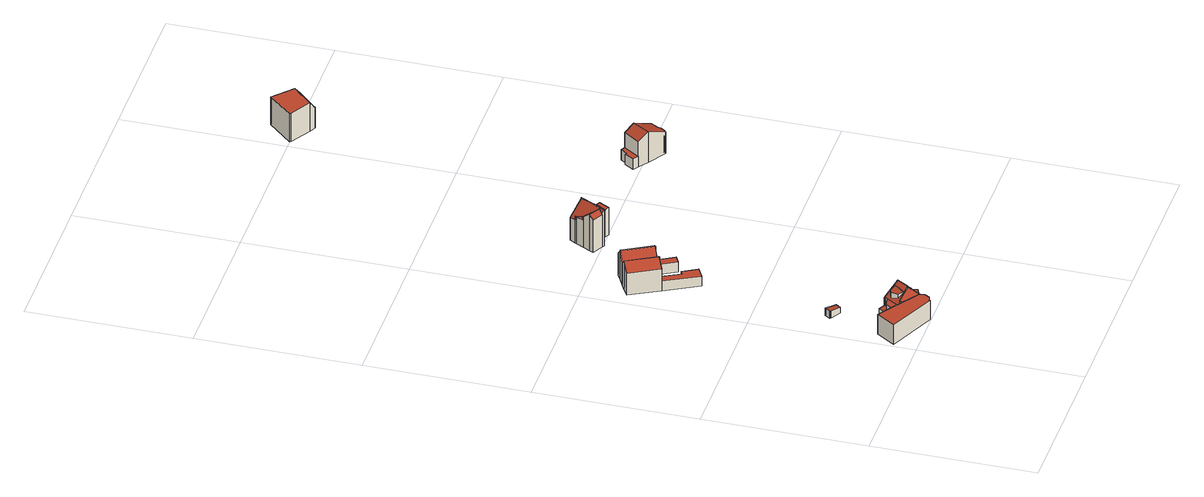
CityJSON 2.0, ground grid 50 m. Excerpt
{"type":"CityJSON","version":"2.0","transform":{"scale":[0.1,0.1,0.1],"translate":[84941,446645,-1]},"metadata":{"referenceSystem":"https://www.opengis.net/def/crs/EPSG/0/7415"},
"CityObjects":{
"building1":{"type":"Building","attributes":{"b3_dak_type":"multiple horizontal","b3_h_dak_50p":6.67,"b3_h_dak_70p":6.71,"b3_h_dak_max":7.63,"b3_h_dak_min":3.38,"b3_h_maaiveld":-0.043,"b3_kas_warenhuis":false,"b3_mutatie_ahn3_ahn4":false,"b3_reconstructie_onvolledig":false,"b3_rmse_lod12":0.359,"b3_rmse_lod13":0.359,"b3_rmse_lod22":0.355,"b3_val3dity_lod12":"[]","b3_val3dity_lod13":"[]","b3_val3dity_lod22":"[]","b3_volume_lod12":626.41,"b3_volume_lod13":626.41,"b3_volume_lod22":623.59,"geconstateerd":false,"oorspronkelijkbouwjaar":1923,"status":"Pand in gebruik"},"children":["building1-1"]},
"building1-1":{"type":"BuildingPart","parents":["building1"],"geometry":[{"type":"Solid","lod":"2.2","boundaries":[[[[0,1,2,3,4,5,6,7,8]],[[9,4,3,10]],[[11,5,4,9]],[[12,1,0,13]],[[10,3,2,14]],[[14,2,1,12]],[[15,8,7,16]],[[16,7,6,17]],[[17,6,5,11]],[[13,0,8,15]],[[13,15,16,17,11,9,10,14,12]]]],"semantics":{"surfaces":[{"type":"GroundSurface"},{"type":"WallSurface","on_footprint_edge":true},{"type":"RoofSurface"}],"values":[[0,1,1,1,1,1,1,1,1,1,2]]}}]},
"building2":{"type":"Building","attributes":{"b3_dak_type":"slanted","b3_h_dak_50p":8.2,"b3_h_dak_70p":8.76,"b3_h_dak_max":9.93,"b3_h_dak_min":3.42,"b3_h_maaiveld":0.092,"b3_kas_warenhuis":false,"b3_mutatie_ahn3_ahn4":false,"b3_reconstructie_onvolledig":false,"b3_rmse_lod12":1.74,"b3_rmse_lod13":1.44,"b3_rmse_lod22":0.137,"b3_val3dity_lod12":"[]","b3_val3dity_lod13":"[]","b3_val3dity_lod22":"[]","b3_volume_lod12":489,"b3_volume_lod13":465.27,"b3_volume_lod22":416.92,"geconstateerd":false,"oorspronkelijkbouwjaar":1928,"status":"Pand in gebruik"},"children":["building2-1"]},
"building2-1":{"type":"BuildingPart","parents":["building2"],"geometry":[{"type":"Solid","lod":"2.2","boundaries":[[[[18,19,20,21,22,23,24,25,26,27,28,29]],[[30,27,26,31]],[[32,28,27,30,33]],[[34,25,24,35]],[[35,24,23,36]],[[31,26,25,34]],[[37,21,20,38]],[[39,40,38,41]],[[42,19,18,43]],[[41,38,20,19,42]],[[43,18,29,44,45]],[[46,47,48,49]],[[50,51,52,53]],[[51,22,21,37]],[[54,55,56]],[[57,58,59]],[[60,61,58,57]],[[44,29,28,32]],[[62,36,23,22,51,50]],[[63,64,65,66]],[[56,55,64,63]],[[67,68,36,62]],[[69,70,40,39]],[[53,52,70,69]],[[71,72,73]],[[45,44,73]],[[74,68,67,75]],[[72,71,75]],[[33,30,76]],[[49,48,76]],[[68,74,47,46]],[[66,65,61,60]],[[70,52,51,37,38,40]],[[47,74,75,71,73,44,32,33,76,48]],[[43,69,39,41,42]],[[68,46,49,76,30,31,34,35,36]],[[69,43,45,73,72,75,67,62,50,53],[65,64,55,54,59,58,61]],[[66,60,57,59,54,56,63]]]],"semantics":{"surfaces":[{"type":"GroundSurface"},{"type":"WallSurface","on_footprint_edge":true},{"type":"WallSurface","on_footprint_edge":false},{"type":"RoofSurface"}],"values":[[0,1,1,1,1,1,1,2,1,1,1,2,2,1,2,2,2,1,1,2,2,2,2,2,2,2,2,2,2,2,2,2,3,3,3,3,3,3]]}}]},
"building3":{"type":"Building","attributes":{"b3_dak_type":"multiple horizontal","b3_h_dak_50p":2.1,"b3_h_dak_70p":2.2,"b3_h_dak_max":2.43,"b3_h_dak_min":1.76,"b3_h_maaiveld":-0.137,"b3_kas_warenhuis":false,"b3_mutatie_ahn3_ahn4":false,"b3_reconstructie_onvolledig":false,"b3_rmse_lod12":0.218,"b3_rmse_lod13":0.218,"b3_rmse_lod22":0.0359,"b3_val3dity_lod12":"[]","b3_val3dity_lod13":"[]","b3_val3dity_lod22":"[]","b3_volume_lod12":18.8,"b3_volume_lod13":18.8,"b3_volume_lod22":17.93,"geconstateerd":false,"oorspronkelijkbouwjaar":1928,"status":"Pand in gebruik"},"children":["building3-1"]},
"building3-1":{"type":"BuildingPart","parents":["building3"],"geometry":[{"type":"Solid","lod":"2.2","boundaries":[[[[77,78,79,80,81,82]],[[83,80,79,84]],[[85,82,81,86]],[[87,77,82,85]],[[86,81,80,83]],[[84,79,78,88]],[[88,78,77,87]],[[88,87,85,86,83,84]]]],"semantics":{"surfaces":[{"type":"GroundSurface"},{"type":"WallSurface","on_footprint_edge":true},{"type":"RoofSurface"}],"values":[[0,1,1,1,1,1,1,2]]}}]},
"building4":{"type":"Building","attributes":{"b3_dak_type":"slanted","b3_h_dak_50p":7.66,"b3_h_dak_70p":8.52,"b3_h_dak_max":10.09,"b3_h_dak_min":1.59,"b3_h_maaiveld":-0.072,"b3_kas_warenhuis":false,"b3_mutatie_ahn3_ahn4":false,"b3_reconstructie_onvolledig":false,"b3_rmse_lod12":3.62,"b3_rmse_lod13":0.723,"b3_rmse_lod22":0.134,"b3_val3dity_lod12":"[]","b3_val3dity_lod13":"[]","b3_val3dity_lod22":"[]","b3_volume_lod12":778.63,"b3_volume_lod13":613.29,"b3_volume_lod22":587.53,"geconstateerd":false,"oorspronkelijkbouwjaar":1916,"status":"Pand in gebruik"},"children":["building4-1"]},
"building4-1":{"type":"BuildingPart","parents":["building4"],"geometry":[{"type":"Solid","lod":"2.2","boundaries":[[[[89,90,91,92,93,94,95,96,97,98,99]],[[100,90,89,101]],[[102,94,93,103]],[[104,95,94,102]],[[101,89,99,105]],[[106,96,95,104]],[[107,108,91,90,100]],[[103,93,92,109]],[[110,111,112,113]],[[105,99,98,114]],[[114,98,97,111,110]],[[113,112,108,107]],[[109,92,91,108]],[[111,97,96,106]],[[114,110,113,105]],[[113,107,100,101,105]],[[111,106,104,102,103,109,108,112]]]],"semantics":{"surfaces":[{"type":"GroundSurface"},{"type":"WallSurface","on_footprint_edge":true},{"type":"WallSurface","on_footprint_edge":false},{"type":"RoofSurface"}],"values":[[0,1,1,1,1,1,1,1,2,1,1,2,1,1,3,3,3]]}}]},
"building5":{"type":"Building","attributes":{"b3_dak_type":"slanted","b3_h_dak_50p":8.43,"b3_h_dak_70p":9.1,"b3_h_dak_max":10.01,"b3_h_dak_min":3.06,"b3_h_maaiveld":-0.073,"b3_kas_warenhuis":false,"b3_mutatie_ahn3_ahn4":false,"b3_reconstructie_onvolledig":false,"b3_rmse_lod12":2.77,"b3_rmse_lod13":0.794,"b3_rmse_lod22":0.18,"b3_val3dity_lod12":"[]","b3_val3dity_lod13":"[]","b3_val3dity_lod22":"[]","b3_volume_lod12":652.33,"b3_volume_lod13":559.22,"b3_volume_lod22":532.52,"geconstateerd":false,"oorspronkelijkbouwjaar":1916,"status":"Pand in gebruik"},"children":["building5-1"]},
"building5-1":{"type":"BuildingPart","parents":["building5"],"geometry":[{"type":"Solid","lod":"2.2","boundaries":[[[[115,116,117,118,90,89,119,120,121]],[[122,90,118,123,124]],[[101,89,90,122]],[[123,118,117,125,126]],[[126,125,127,128]],[[129,116,115,130]],[[125,117,116,129]],[[130,115,121,127]],[[131,132,119,89,101]],[[133,120,119,132]],[[128,127,121,120,133]],[[124,123,132,131]],[[130,127,125,129]],[[124,131,101,122]],[[132,123,126,128,133]]]],"semantics":{"surfaces":[{"type":"GroundSurface"},{"type":"WallSurface","on_footprint_edge":true},{"type":"WallSurface","on_footprint_edge":false},{"type":"RoofSurface"}],"values":[[0,1,1,1,2,1,1,1,1,1,1,2,3,3,3]]}}]},
"building6":{"type":"Building","attributes":{"b3_dak_type":"slanted","b3_h_dak_50p":10.52,"b3_h_dak_70p":11.26,"b3_h_dak_max":12.27,"b3_h_dak_min":7.45,"b3_h_maaiveld":-0.232,"b3_kas_warenhuis":false,"b3_mutatie_ahn3_ahn4":false,"b3_reconstructie_onvolledig":false,"b3_rmse_lod12":1.41,"b3_rmse_lod13":1.41,"b3_rmse_lod22":0.0817,"b3_val3dity_lod12":"[]","b3_val3dity_lod13":"[]","b3_val3dity_lod22":"[]","b3_volume_lod12":817.88,"b3_volume_lod13":817.88,"b3_volume_lod22":757.35,"geconstateerd":false,"oorspronkelijkbouwjaar":1923,"status":"Pand in gebruik"},"children":["building6-1"]},
"building6-1":{"type":"BuildingPart","parents":["building6"],"geometry":[{"type":"Solid","lod":"2.2","boundaries":[[[[134,135,136,137,138,139,140,141,142,143,144,145,146,147,148]],[[149,146,145,150]],[[151,152,153,154,155]],[[156,148,147,157]],[[158,142,141,159,160]],[[160,159,161,162]],[[159,141,140,163]],[[155,154,137,136,164]],[[165,138,137,154]],[[166,139,138,165]],[[167,168,135,134,169]],[[170,171,169]],[[169,134,148,156]],[[172,173,174]],[[175,166,174]],[[150,145,144,173,172]],[[162,161,176,177]],[[177,176,143,142,158]],[[163,140,139,166,175]],[[171,178,153,152]],[[173,144,143,176]],[[179,157,147,146,149]],[[168,167,180]],[[152,151,180]],[[178,171,170,181]],[[157,179,181]],[[164,136,135,168]],[[177,158,160,162]],[[173,176,161,159,163,175,174]],[[178,181,179,149,150,172,174,166,165,154,153]],[[152,180,167,169,171]],[[157,181,170,169,156]],[[168,180,151,155,164]]]],"semantics":{"surfaces":[{"type":"GroundSurface"},{"type":"WallSurface","on_footprint_edge":true},{"type":"WallSurface","on_footprint_edge":false},{"type":"RoofSurface"}],"values":[[0,1,2,1,1,2,1,1,1,1,1,2,1,2,2,1,2,1,1,2,1,1,2,2,2,2,1,3,3,3,3,3,3]]}}]},
"building7":{"type":"Building","attributes":{"b3_dak_type":"slanted","b3_h_dak_50p":8.94,"b3_h_dak_70p":9.49,"b3_h_dak_max":10.38,"b3_h_dak_min":3.35,"b3_h_maaiveld":-0.23,"b3_kas_warenhuis":false,"b3_mutatie_ahn3_ahn4":false,"b3_reconstructie_onvolledig":false,"b3_rmse_lod12":2.07,"b3_rmse_lod13":1.03,"b3_rmse_lod22":0.267,"b3_val3dity_lod12":"[]","b3_val3dity_lod13":"[]","b3_val3dity_lod22":"[]","b3_volume_lod12":718.6,"b3_volume_lod13":663.17,"b3_volume_lod22":622.12,"geconstateerd":false,"oorspronkelijkbouwjaar":1929,"status":"Pand in gebruik"},"children":["building7-1"]},
"building7-1":{"type":"BuildingPart","parents":["building7"],"geometry":[{"type":"Solid","lod":"2.2","boundaries":[[[[182,183,184,185,186,187,188,189,190,191,192,193,194,195]],[[196,186,185,197]],[[198,187,186,196]],[[199,192,191,200]],[[201,188,187,198]],[[202,189,188,201]],[[197,185,184,203]],[[203,184,183,204]],[[205,193,192,199]],[[206,194,193,205]],[[207,195,194,206]],[[208,182,195,207]],[[209,200,191,190,210]],[[210,190,189,202]],[[204,183,182,208,211]],[[211,208,200,209]],[[210,202,201,198,196,197,203,204]],[[200,208,207,206,205,199]],[[211,209,210,204]]]],"semantics":{"surfaces":[{"type":"GroundSurface"},{"type":"WallSurface","on_footprint_edge":true},{"type":"WallSurface","on_footprint_edge":false},{"type":"RoofSurface"}],"values":[[0,1,1,1,1,1,1,1,1,1,1,1,1,1,1,2,3,3,3]]}}]},
"building8":{"type":"Building","attributes":{"b3_dak_type":"slanted","b3_h_dak_50p":9.42,"b3_h_dak_70p":9.46,"b3_h_dak_max":10.37,"b3_h_dak_min":7.04,"b3_h_maaiveld":-0.282,"b3_kas_warenhuis":false,"b3_mutatie_ahn3_ahn4":false,"b3_reconstructie_onvolledig":false,"b3_rmse_lod12":0.483,"b3_rmse_lod13":0.483,"b3_rmse_lod22":0.141,"b3_val3dity_lod12":"[]","b3_val3dity_lod13":"[]","b3_val3dity_lod22":"[]","b3_volume_lod12":881.01,"b3_volume_lod13":881.01,"b3_volume_lod22":860.29,"geconstateerd":false,"oorspronkelijkbouwjaar":1921,"status":"Pand in gebruik"},"children":["building8-1"]},
"building8-1":{"type":"BuildingPart","parents":["building8"],"geometry":[{"type":"Solid","lod":"2.2","boundaries":[[[[212,213,214,215,216,217,218,219,220,221]],[[222,220,219,223]],[[223,219,218,224]],[[225,213,212,226]],[[226,212,221,227]],[[228,214,213,225]],[[229,216,215,230]],[[230,215,214,228]],[[227,221,220,222]],[[231,217,216,229]],[[224,218,217,231]],[[230,228,225,226,227,229]],[[224,231,229,227,222,223]]]],"semantics":{"surfaces":[{"type":"GroundSurface"},{"type":"WallSurface","on_footprint_edge":true},{"type":"RoofSurface"}],"values":[[0,1,1,1,1,1,1,1,1,1,1,2,2]]}}]}
},
"vertices":[
[156,3,10],[9,69,10],[47,127,10],[94,97,10],[178,40,10],[178,39,10],[180,26,10],[170,9,10],[157,5,10],[178,40,77],[94,97,77],[178,39,77],[9,69,77],[156,3,76],[47,127,77],[157,5,76],[170,9,77],[180,26,77],
[111,86,11],[94,97,11],[106,117,11],[124,145,11],[141,134,11],[184,106,11],[204,92,11],[192,74,11],[197,70,11],[184,48,11],[178,40,11],[122,79,11],[184,48,75],[197,70,74],[178,40,67],[184,48,88],[192,74,82],[204,92,81],[184,106,108],[124,145,44],[106,117,44],[125,123,73],[125,123,45],[106,117,72],[94,97,72],[111,86,73],[122,79,71],[122,79,82],[164,71,107],[164,71,105],[167,64,97],[167,64,100],[141,134,72],[141,134,45],[140,131,45],[140,131,73],[169,110,99],[166,112,96],[166,112,99],[146,78,98],[146,78,97],[161,97,99],[132,91,97],[132,91,84],[184,106,109],[148,117,97],[148,117,83],[136,112,78],[136,112,97],[162,71,110],[162,71,109],[134,121,73],[134,121,45],[124,84,82],[124,84,81],[123,83,81],[162,71,104],[128,82,85],[170,61,95],
[89,279,9],[86,280,9],[97,296,9],[131,274,9],[120,258,9],[89,277,9],[131,274,28],[97,296,34],[89,277,33],[120,258,28],[89,279,33],[86,280,34],
[88,895,9],[136,805,9],[112,791,9],[111,790,9],[142,732,9],[153,738,9],[177,693,9],[145,675,9],[90,779,9],[42,869,9],[65,882,9],[136,805,83],[88,895,84],[153,738,42],[142,732,42],[177,693,42],[65,882,110],[145,675,41],[112,791,110],[112,791,43],[111,790,43],[90,779,85],[90,779,43],[112,793,43],[112,793,110],[42,869,84],
[215,771,9],[194,759,9],[162,816,9],[160,818,9],[112,908,9],[134,920,9],[181,834,9],[136,805,85],[160,818,108],[160,818,112],[162,816,44],[162,816,108],[181,834,44],[181,834,83],[194,759,44],[215,771,44],[112,908,111],[112,908,109],[134,920,84],
[231,1032,8],[241,1051,8],[255,1077,8],[257,1081,8],[267,1099,8],[306,1077,8],[350,1052,8],[339,1032,8],[320,999,8],[307,1007,8],[280,1022,8],[279,1023,8],[264,997,8],[257,1001,8],[223,1019,8],[264,997,133],[279,1023,133],[260,1062,101],[260,1062,99],[260,1062,98],[257,1081,86],[257,1081,100],[223,1019,119],[257,1001,119],[320,999,103],[339,1032,85],[339,1032,102],[327,1039,98],[327,1039,102],[350,1052,85],[255,1077,100],[267,1099,86],[306,1077,130],[241,1051,114],[241,1051,101],[231,1032,132],[268,1012,132],[268,1012,131],[280,1022,133],[280,1022,130],[292,1048,132],[306,1077,133],[307,1007,100],[307,1007,102],[268,1012,129],[257,1001,125],[257,1061,101],[265,1009,128],
[703,1060,8],[733,1041,8],[790,1005,8],[776,984,8],[779,974,8],[770,960,8],[760,958,8],[758,954,8],[701,990,8],[670,1010,8],[654,1020,8],[672,1050,8],[678,1046,8],[692,1067,8],[779,974,78],[776,984,81],[770,960,78],[654,1020,45],[670,1010,45],[760,958,81],[758,954,81],[790,1005,81],[733,1041,113],[672,1050,44],[678,1046,44],[692,1067,44],[703,1060,45],[670,1010,96],[701,990,113],[703,1060,96],
[528,1997,7],[528,1998,7],[524,2001,7],[595,2076,7],[652,2022,7],[666,2009,7],[610,1952,7],[611,1951,7],[611,1950,7],[592,1961,7],[611,1950,79],[611,1951,80],[610,1952,81],[528,1998,105],[528,1997,105],[592,1961,105],[524,2001,105],[652,2022,104],[595,2076,103],[666,2009,81]
]}
